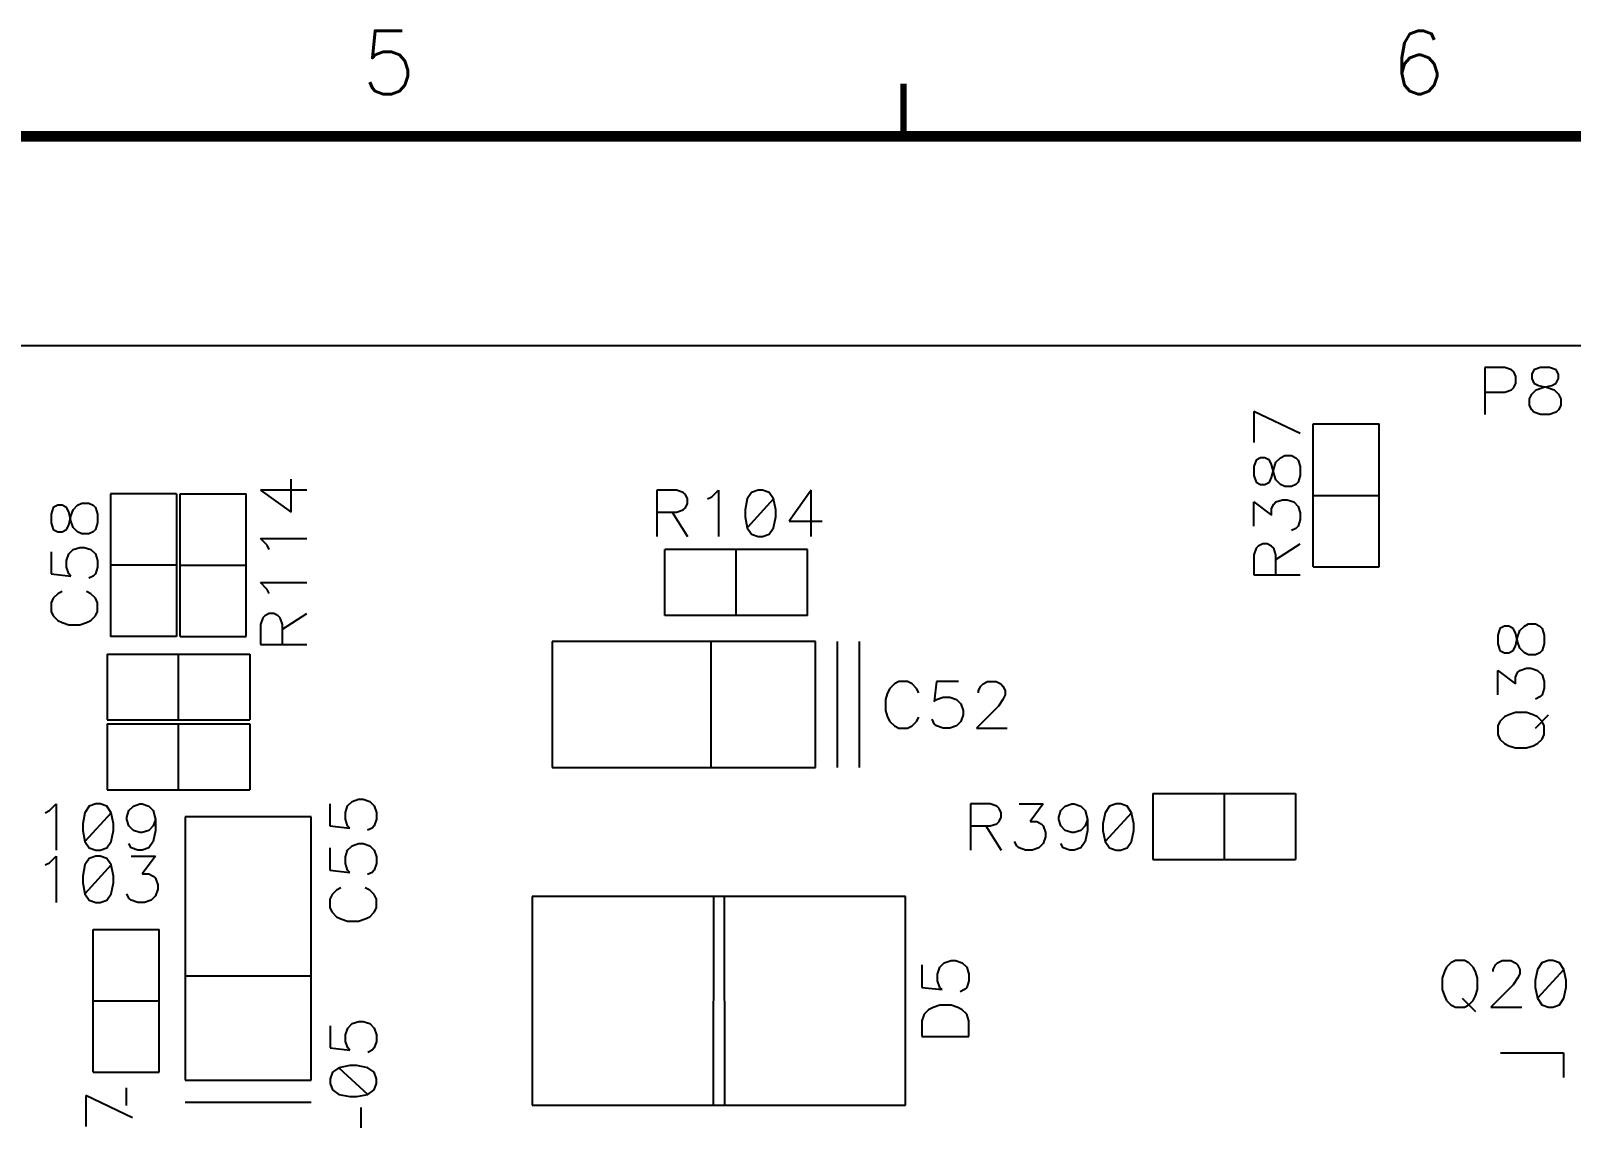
# Model space of a CAD drawing. Extents: x 295 to 953, y 10 to 290.
# Drawn here: x 694.4 to 767.4, y 238.5 to 290 of the extents above; entities that cross this region are included whole.
import ezdxf
from ezdxf.enums import TextEntityAlignment as Align

# ---------------------------------------------------------------- set-up
doc = ezdxf.new("R2010")
doc.units = 0
doc.header["$LTSCALE"] = 5
doc.header["$MEASUREMENT"] = 0
doc.layers.get('0').update_dxf_attribs({"linetype": 'CONTINUOUS', "lineweight": 25})
for name, color, linetype in [('DV-DPO-A6_BSK', 2, 'CONTINUOUS'), ('문자', 4, 'CONTINUOUS'), ('테두리', 3, 'CONTINUOUS')]:
    doc.layers.add(name, color=color, linetype=linetype)
doc.styles.get("Standard").update_dxf_attribs({"font": 'simplex.shx'})

# ---------------------------------------------------------------- blocks, each defined once
blk = doc.blocks.new('C')
at = {"layer": '테두리'}
for points, const_width in [([(258.75, 287.5), (258.75, 285)], 0.3), ([(15, 285), (15, 15), (405, 15), (405, 285), (15, 285)], 0.5)]:
    blk.add_lwpolyline(points, dxfattribs=dict(at, const_width=const_width))
at = {"layer": '문자'}
for s, p in [('5', (234.375, 288.5)), ('6', (283.125, 288.5))]:
    blk.add_text(s, height=3, dxfattribs=at).set_placement(p, align=Align.MIDDLE)

msp = doc.modelspace()

# ---------------------------------------------------------------- linework, layer by layer
at = {"layer": 'DV-DPO-A6_BSK', "color": 7}
for p, q in [((529.277, 275.097), (843.878, 275.097)), ((764.214, 274.053), (763.263, 274.053)), ((763.263, 274.053), (763.263, 271.834)), ((764.531, 273.948), (764.214, 274.053)), ((764.637, 273.842), (764.531, 273.948)), ((764.743, 273.631), (764.637, 273.842)), ((764.743, 273.314), (764.743, 273.631)), ((765.594, 273.948), (765.489, 273.736)), ((765.489, 273.736), (765.489, 273.525)), ((765.911, 274.053), (765.594, 273.948)), ((766.334, 274.053), (765.911, 274.053)), ((766.651, 273.948), (766.334, 274.053)), ((766.757, 273.736), (766.651, 273.948)), ((766.757, 273.525), (766.757, 273.736)), ((763.263, 272.891), (764.214, 272.891)), ((764.214, 272.891), (764.531, 272.997)), ((764.531, 272.997), (764.637, 273.102)), ((764.637, 273.102), (764.743, 273.314)), ((765.489, 273.525), (765.594, 273.314)), ((765.489, 272.785), (765.7, 272.997)), ((765.594, 273.314), (765.806, 273.208)), ((765.7, 272.997), (766.017, 273.102)), ((765.806, 273.208), (766.228, 273.102)), ((766.017, 273.102), (766.44, 273.208)), ((766.228, 273.102), (766.545, 272.997)), ((766.44, 273.208), (766.651, 273.314)), ((766.545, 272.997), (766.757, 272.785)), ((766.651, 273.314), (766.757, 273.525)), ((765.383, 272.574), (765.489, 272.785)), ((765.383, 272.257), (765.383, 272.574)), ((765.489, 272.046), (765.383, 272.257)), ((766.757, 272.785), (766.862, 272.574)), ((766.862, 272.257), (766.757, 272.046)), ((766.862, 272.574), (766.862, 272.257)), ((754.526, 270.923), (752.334, 271.966)), ((752.334, 271.966), (752.334, 270.507)), ((765.594, 271.94), (765.489, 272.046)), ((765.911, 271.834), (765.594, 271.94)), ((766.334, 271.834), (765.911, 271.834)), ((766.651, 271.94), (766.334, 271.834)), ((766.757, 272.046), (766.651, 271.94)), ((755.14, 264.616), (755.14, 271.379)), ((755.14, 271.379), (758.264, 271.379)), ((758.264, 264.616), (758.264, 271.379)), ((752.439, 269.668), (752.334, 269.358)), ((752.334, 269.358), (752.334, 268.942)), ((752.644, 269.774), (752.439, 269.668)), ((752.855, 269.774), (752.644, 269.774)), ((753.067, 269.668), (752.855, 269.774)), ((753.166, 269.463), (753.067, 269.668)), ((753.271, 269.041), (753.166, 269.463)), ((753.166, 268.836), (753.271, 269.252)), ((753.271, 269.252), (753.377, 269.569)), ((753.377, 269.569), (753.588, 269.774)), ((753.588, 269.774), (753.793, 269.879)), ((753.793, 269.879), (754.11, 269.879)), ((754.11, 269.879), (754.315, 269.774)), ((754.315, 269.774), (754.42, 269.668)), ((754.42, 269.668), (754.526, 269.358)), ((754.526, 269.358), (754.526, 268.942)), ((706.74, 267.205), (706.74, 268.77)), ((752.334, 268.942), (752.439, 268.625)), ((752.439, 268.625), (752.644, 268.519)), ((752.644, 268.519), (752.855, 268.519)), ((752.855, 268.519), (753.067, 268.625)), ((753.067, 268.625), (753.166, 268.836)), ((753.377, 268.73), (753.271, 269.041)), ((753.588, 268.519), (753.377, 268.73)), ((753.793, 268.42), (753.588, 268.519)), ((754.315, 268.519), (754.11, 268.42)), ((754.42, 268.625), (754.315, 268.519)), ((754.526, 268.942), (754.42, 268.625)), ((698.181, 268.077), (698.181, 261.314)), ((701.304, 268.077), (698.181, 268.077)), ((701.304, 268.077), (701.304, 261.314)), ((701.483, 261.314), (701.483, 268.077)), ((701.483, 268.077), (704.606, 268.077)), ((704.606, 261.314), (704.606, 268.077)), ((707.473, 268.248), (705.28, 268.248)), ((705.28, 268.248), (706.74, 267.205)), ((724.986, 268.242), (724.049, 268.242)), ((724.049, 268.242), (724.049, 266.049)), ((725.303, 268.136), (724.986, 268.242)), ((725.409, 268.03), (725.303, 268.136)), ((725.508, 267.826), (725.409, 268.03)), ((725.508, 267.614), (725.508, 267.826)), ((726.453, 267.826), (726.657, 267.931)), ((726.657, 267.931), (726.974, 268.242)), ((726.974, 268.242), (726.974, 266.049)), ((728.335, 267.826), (728.229, 267.304)), ((728.539, 268.136), (728.335, 267.826)), ((729.583, 267.826), (728.335, 266.465)), ((728.856, 268.242), (728.539, 268.136)), ((729.061, 268.242), (728.856, 268.242)), ((729.378, 268.136), (729.061, 268.242)), ((729.583, 267.826), (729.378, 268.136)), ((729.688, 267.304), (729.583, 267.826)), ((731.359, 268.242), (730.316, 266.782)), ((731.359, 266.049), (731.359, 268.242)), ((753.377, 267.687), (753.687, 267.793)), ((753.687, 267.793), (753.899, 267.793)), ((754.11, 268.42), (753.793, 268.42)), ((753.899, 267.793), (754.216, 267.687)), ((755.14, 267.997), (758.264, 267.997)), ((695.467, 267.423), (695.361, 267.112)), ((695.361, 267.112), (695.361, 266.69)), ((695.678, 267.528), (695.467, 267.423)), ((695.883, 267.528), (695.678, 267.528)), ((696.094, 267.423), (695.883, 267.528)), ((696.2, 267.218), (696.094, 267.423)), ((696.305, 266.795), (696.2, 267.218)), ((696.305, 267.007), (696.411, 267.317)), ((696.411, 267.317), (696.622, 267.528)), ((696.622, 267.528), (696.827, 267.634)), ((696.827, 267.634), (697.144, 267.634)), ((697.144, 267.634), (697.355, 267.528)), ((697.355, 267.528), (697.461, 267.423)), ((697.461, 267.423), (697.567, 267.112)), ((697.567, 267.112), (697.567, 266.69)), ((724.049, 267.198), (724.986, 267.198)), ((724.782, 267.198), (725.508, 266.049)), ((724.986, 267.198), (725.303, 267.304)), ((725.303, 267.304), (725.409, 267.403)), ((725.409, 267.403), (725.508, 267.614)), ((728.229, 267.304), (728.229, 266.987)), ((729.688, 266.987), (729.688, 267.304)), ((752.334, 266.538), (752.334, 267.687)), ((752.334, 267.687), (753.166, 267.06)), ((753.166, 267.37), (753.271, 267.581)), ((753.166, 267.06), (753.166, 267.37)), ((753.271, 267.581), (753.377, 267.687)), ((754.216, 267.687), (754.42, 267.476)), ((754.42, 267.476), (754.526, 267.165)), ((754.526, 267.165), (754.526, 266.848)), ((695.361, 266.69), (695.467, 266.373)), ((695.467, 266.373), (695.678, 266.274)), ((695.883, 266.274), (696.094, 266.373)), ((696.094, 266.373), (696.2, 266.584)), ((696.2, 266.584), (696.305, 267.007)), ((696.411, 266.478), (696.305, 266.795)), ((696.622, 266.274), (696.411, 266.478)), ((697.461, 266.373), (697.355, 266.274)), ((697.567, 266.69), (697.461, 266.373)), ((728.229, 266.987), (728.335, 266.465)), ((728.335, 266.465), (728.539, 266.155)), ((729.378, 266.155), (729.583, 266.465)), ((729.583, 266.465), (729.688, 266.987)), ((730.316, 266.782), (731.881, 266.782)), ((754.315, 266.432), (754.11, 266.327)), ((754.42, 266.538), (754.315, 266.432)), ((754.526, 266.848), (754.42, 266.538)), ((695.678, 266.274), (695.883, 266.274)), ((696.827, 266.168), (696.622, 266.274)), ((697.144, 266.168), (696.827, 266.168)), ((697.355, 266.274), (697.144, 266.168)), ((705.59, 265.64), (705.28, 265.95)), ((705.28, 265.95), (707.473, 265.95)), ((705.696, 265.428), (705.59, 265.64)), ((728.539, 266.155), (728.856, 266.049)), ((728.856, 266.049), (729.061, 266.049)), ((729.061, 266.049), (729.378, 266.155)), ((752.538, 265.593), (752.439, 265.494)), ((752.75, 265.699), (752.538, 265.593)), ((752.961, 265.699), (752.75, 265.699)), ((753.166, 265.593), (752.961, 265.699)), ((753.271, 265.494), (753.166, 265.593)), ((753.377, 264.966), (754.526, 265.699)), ((695.361, 265.329), (695.361, 264.279)), ((696.094, 264.907), (696.2, 265.224)), ((696.094, 264.59), (696.094, 264.907)), ((696.2, 265.224), (696.411, 265.428)), ((696.411, 265.428), (696.721, 265.534)), ((696.721, 265.534), (696.933, 265.534)), ((696.933, 265.534), (697.25, 265.428)), ((697.25, 265.428), (697.461, 265.224)), ((697.461, 265.224), (697.567, 264.907)), ((697.567, 264.907), (697.567, 264.59)), ((731.188, 265.435), (724.432, 265.435)), ((724.432, 262.311), (724.432, 265.435)), ((727.806, 262.311), (727.806, 265.435)), ((731.188, 262.311), (731.188, 265.435)), ((752.439, 265.494), (752.334, 265.177)), ((752.334, 265.177), (752.334, 264.24)), ((753.377, 265.177), (753.271, 265.494)), ((753.377, 264.24), (753.377, 265.177)), ((695.361, 264.279), (696.305, 264.174)), ((696.2, 264.279), (696.094, 264.59)), ((696.305, 264.174), (696.2, 264.279)), ((697.355, 264.174), (697.144, 264.068)), ((697.461, 264.279), (697.355, 264.174)), ((697.567, 264.59), (697.461, 264.279)), ((701.304, 264.695), (698.181, 264.695)), ((701.483, 264.695), (704.606, 264.695)), ((752.334, 264.24), (754.526, 264.24)), ((755.14, 264.616), (758.264, 264.616)), ((695.883, 263.441), (695.678, 263.335)), ((697.25, 263.335), (697.038, 263.441)), ((705.59, 263.546), (705.28, 263.863)), ((705.28, 263.863), (707.473, 263.863)), ((705.696, 263.342), (705.59, 263.546)), ((695.467, 263.124), (695.361, 262.912)), ((695.361, 262.912), (695.361, 262.496)), ((695.678, 263.335), (695.467, 263.124)), ((697.461, 263.124), (697.25, 263.335)), ((697.567, 262.912), (697.461, 263.124)), ((697.567, 262.496), (697.567, 262.912)), ((695.361, 262.496), (695.467, 262.285)), ((695.467, 262.285), (695.678, 262.074)), ((695.678, 262.074), (695.883, 261.968)), ((695.883, 261.968), (696.2, 261.862)), ((696.721, 261.862), (697.038, 261.968)), ((697.038, 261.968), (697.25, 262.074)), ((697.25, 262.074), (697.461, 262.285)), ((697.461, 262.285), (697.567, 262.496)), ((705.386, 262.192), (705.28, 261.875)), ((705.485, 262.291), (705.386, 262.192)), ((705.696, 262.397), (705.485, 262.291)), ((705.907, 262.397), (705.696, 262.397)), ((706.112, 262.291), (705.907, 262.397)), ((706.218, 262.192), (706.112, 262.291)), ((706.324, 261.875), (706.218, 262.192)), ((706.324, 261.664), (707.473, 262.397)), ((731.188, 262.311), (724.432, 262.311)), ((765.139, 261.803), (765.343, 261.908)), ((765.343, 261.908), (765.66, 261.908)), ((765.66, 261.908), (765.872, 261.803)), ((696.2, 261.862), (696.721, 261.862)), ((701.304, 261.314), (698.181, 261.314)), ((701.483, 261.314), (704.606, 261.314)), ((705.28, 261.875), (705.28, 260.938)), ((706.324, 260.938), (706.324, 261.875)), ((763.983, 261.697), (763.877, 261.38)), ((763.877, 261.38), (763.877, 260.964)), ((764.194, 261.803), (763.983, 261.697)), ((764.399, 261.803), (764.194, 261.803)), ((764.61, 261.697), (764.399, 261.803)), ((764.716, 261.486), (764.61, 261.697)), ((764.822, 261.07), (764.716, 261.486)), ((764.716, 260.858), (764.822, 261.281)), ((764.822, 261.281), (764.927, 261.591)), ((764.927, 261.591), (765.139, 261.803)), ((765.872, 261.803), (765.977, 261.697)), ((765.977, 261.697), (766.083, 261.38)), ((766.083, 261.38), (766.083, 260.964)), ((698.016, 260.482), (704.772, 260.482)), ((698.016, 260.482), (698.016, 257.358)), ((701.39, 260.482), (701.39, 257.358)), ((704.772, 260.482), (704.772, 257.358)), ((705.28, 260.938), (707.473, 260.938)), ((719.096, 261.083), (719.096, 255.106)), ((723.771, 261.083), (719.096, 261.083)), ((724.551, 261.083), (723.771, 261.083)), ((725.984, 261.083), (724.551, 261.083)), ((727.153, 261.083), (725.984, 261.083)), ((726.631, 255.106), (726.631, 261.083)), ((731.571, 261.083), (727.153, 261.083)), ((731.571, 255.106), (731.571, 261.083)), ((732.614, 255.106), (732.614, 261.083)), ((733.651, 255.106), (733.651, 261.083)), ((763.877, 260.964), (763.983, 260.647)), ((763.983, 260.647), (764.194, 260.541)), ((764.194, 260.541), (764.399, 260.541)), ((764.399, 260.541), (764.61, 260.647)), ((764.61, 260.647), (764.716, 260.858)), ((764.927, 260.753), (764.822, 261.07)), ((765.139, 260.541), (764.927, 260.753)), ((765.343, 260.442), (765.139, 260.541)), ((765.872, 260.541), (765.66, 260.442)), ((765.977, 260.647), (765.872, 260.541)), ((766.083, 260.964), (765.977, 260.647)), ((764.927, 259.703), (765.244, 259.808)), ((765.244, 259.808), (765.449, 259.808)), ((765.66, 260.442), (765.343, 260.442)), ((765.449, 259.808), (765.766, 259.703)), ((735.302, 259.069), (735.091, 258.857)), ((735.513, 259.174), (735.302, 259.069)), ((735.929, 259.174), (735.513, 259.174)), ((736.141, 259.069), (735.929, 259.174)), ((736.352, 258.857), (736.141, 259.069)), ((737.296, 259.174), (737.191, 258.23)), ((738.346, 259.174), (737.296, 259.174)), ((739.396, 258.963), (739.502, 259.069)), ((739.502, 259.069), (739.707, 259.174)), ((739.707, 259.174), (740.129, 259.174)), ((740.129, 259.174), (740.341, 259.069)), ((740.341, 259.069), (740.446, 258.963)), ((763.877, 258.554), (763.877, 259.703)), ((763.877, 259.703), (764.716, 259.075)), ((764.716, 259.392), (764.822, 259.604)), ((764.716, 259.075), (764.716, 259.392)), ((764.822, 259.604), (764.927, 259.703)), ((765.766, 259.703), (765.977, 259.498)), ((765.977, 259.498), (766.083, 259.181)), ((766.083, 259.181), (766.083, 258.864)), ((734.985, 258.646), (734.886, 258.336)), ((734.886, 258.336), (734.886, 257.807)), ((735.091, 258.857), (734.985, 258.646)), ((736.458, 258.646), (736.352, 258.857)), ((737.191, 258.23), (737.296, 258.336)), ((737.296, 258.336), (737.613, 258.441)), ((737.613, 258.441), (737.924, 258.441)), ((737.924, 258.441), (738.241, 258.336)), ((738.241, 258.336), (738.452, 258.124)), ((739.291, 258.752), (739.396, 258.963)), ((739.291, 258.646), (739.291, 258.752)), ((740.446, 258.336), (740.235, 258.019)), ((740.446, 258.963), (740.545, 258.752)), ((740.545, 258.547), (740.446, 258.336)), ((740.545, 258.752), (740.545, 258.547)), ((765.872, 258.448), (765.66, 258.342)), ((765.977, 258.554), (765.872, 258.448)), ((766.083, 258.864), (765.977, 258.554)), ((734.886, 257.807), (734.985, 257.497)), ((738.452, 258.124), (738.558, 257.807)), ((738.558, 257.603), (738.452, 257.286)), ((738.558, 257.807), (738.558, 257.603)), ((740.235, 258.019), (739.185, 256.969)), ((764.399, 257.609), (764.194, 257.504)), ((764.716, 257.715), (764.399, 257.609)), ((765.244, 257.715), (764.716, 257.715)), ((765.555, 257.609), (765.244, 257.715)), ((765.766, 257.504), (765.555, 257.609)), ((765.66, 256.975), (766.288, 257.609)), ((698.016, 257.358), (704.772, 257.358)), ((698.016, 257.18), (704.772, 257.18)), ((698.016, 257.18), (698.016, 254.056)), ((701.39, 257.18), (701.39, 254.056)), ((704.772, 257.18), (704.772, 254.056)), ((734.985, 257.497), (735.091, 257.286)), ((735.091, 257.286), (735.302, 257.074)), ((735.302, 257.074), (735.513, 256.969)), ((735.513, 256.969), (735.929, 256.969)), ((735.929, 256.969), (736.141, 257.074)), ((736.141, 257.074), (736.352, 257.286)), ((736.352, 257.286), (736.458, 257.497)), ((737.191, 257.18), (737.085, 257.391)), ((737.296, 257.074), (737.191, 257.18)), ((737.613, 256.969), (737.296, 257.074)), ((737.924, 256.969), (737.613, 256.969)), ((738.241, 257.074), (737.924, 256.969)), ((738.452, 257.286), (738.241, 257.074)), ((739.185, 256.969), (740.651, 256.969)), ((763.983, 257.292), (763.877, 257.081)), ((763.877, 257.081), (763.877, 256.665)), ((764.194, 257.504), (763.983, 257.292)), ((765.977, 257.292), (765.766, 257.504)), ((766.083, 257.081), (765.977, 257.292)), ((766.083, 256.665), (766.083, 257.081)), ((763.877, 256.665), (763.983, 256.454)), ((763.983, 256.454), (764.194, 256.242)), ((764.194, 256.242), (764.399, 256.137)), ((764.399, 256.137), (764.716, 256.037)), ((765.244, 256.037), (765.555, 256.137)), ((765.555, 256.137), (765.766, 256.242)), ((765.766, 256.242), (765.977, 256.454)), ((765.977, 256.454), (766.083, 256.665)), ((764.716, 256.037), (765.244, 256.037)), ((719.096, 255.106), (723.771, 255.106)), ((723.771, 255.106), (724.551, 255.106)), ((724.551, 255.106), (725.984, 255.106)), ((725.984, 255.106), (727.153, 255.106)), ((727.153, 255.106), (731.571, 255.106)), ((698.016, 254.056), (704.772, 254.056)), ((695.288, 253.072), (695.605, 253.383)), ((695.605, 253.383), (695.605, 251.19)), ((697.17, 253.277), (696.966, 252.967)), ((697.487, 253.383), (697.17, 253.277)), ((697.692, 253.383), (697.487, 253.383)), ((698.009, 253.277), (697.692, 253.383)), ((698.214, 252.967), (698.009, 253.277)), ((699.053, 253.072), (699.264, 253.277)), ((699.264, 253.277), (699.574, 253.383)), ((699.574, 253.383), (699.68, 253.383)), ((699.68, 253.383), (699.99, 253.277)), ((699.99, 253.277), (700.202, 253.072)), ((708.569, 253.389), (708.569, 252.339)), ((709.302, 252.973), (709.408, 253.284)), ((709.408, 253.284), (709.619, 253.495)), ((709.619, 253.495), (709.929, 253.601)), ((709.929, 253.601), (710.141, 253.601)), ((710.141, 253.601), (710.458, 253.495)), ((710.458, 253.495), (710.669, 253.284)), ((710.669, 253.284), (710.775, 252.973)), ((739.845, 253.383), (738.908, 253.383)), ((738.908, 253.383), (738.908, 251.19)), ((740.162, 253.277), (739.845, 253.383)), ((740.268, 253.171), (740.162, 253.277)), ((740.367, 252.967), (740.268, 253.171)), ((741.206, 253.383), (742.355, 253.383)), ((742.355, 253.383), (741.728, 252.544)), ((743.194, 253.072), (743.398, 253.277)), ((743.398, 253.277), (743.715, 253.383)), ((743.715, 253.383), (743.821, 253.383)), ((743.821, 253.383), (744.131, 253.277)), ((744.131, 253.277), (744.343, 253.072)), ((745.492, 253.277), (745.281, 252.967)), ((745.802, 253.383), (745.492, 253.277)), ((746.014, 253.383), (745.802, 253.383)), ((746.324, 253.277), (746.014, 253.383)), ((746.535, 252.967), (746.324, 253.277)), ((747.546, 253.878), (754.302, 253.878)), ((747.546, 253.878), (747.546, 250.754)), ((750.92, 253.878), (750.92, 250.754)), ((754.302, 253.878), (754.302, 250.754)), ((695.084, 252.967), (695.288, 253.072)), ((696.966, 252.967), (696.86, 252.445)), ((696.86, 252.445), (696.86, 252.128)), ((698.214, 252.967), (696.966, 251.606)), ((698.319, 252.445), (698.214, 252.967)), ((698.319, 252.128), (698.319, 252.445)), ((698.947, 252.755), (699.053, 253.072)), ((698.947, 252.65), (698.947, 252.755)), ((699.053, 252.339), (698.947, 252.65)), ((700.202, 253.072), (700.307, 252.65)), ((700.307, 252.65), (700.202, 252.339)), ((700.307, 252.65), (700.307, 252.128)), ((707.684, 252.775), (701.707, 252.775)), ((701.707, 252.775), (701.707, 248.093)), ((707.684, 248.093), (707.684, 252.775)), ((709.302, 252.656), (709.302, 252.973)), ((709.408, 252.339), (709.302, 252.656)), ((710.775, 252.656), (710.669, 252.339)), ((710.775, 252.973), (710.775, 252.656)), ((739.845, 252.339), (740.162, 252.445)), ((740.162, 252.445), (740.268, 252.544)), ((740.268, 252.544), (740.367, 252.755)), ((740.367, 252.755), (740.367, 252.967)), ((741.728, 252.544), (742.045, 252.544)), ((742.045, 252.544), (742.249, 252.445)), ((742.249, 252.445), (742.355, 252.339)), ((743.088, 252.755), (743.194, 253.072)), ((743.088, 252.65), (743.088, 252.755)), ((743.194, 252.339), (743.088, 252.65)), ((744.343, 253.072), (744.442, 252.65)), ((744.442, 252.65), (744.343, 252.339)), ((744.442, 252.65), (744.442, 252.128)), ((745.281, 252.967), (745.175, 252.445)), ((745.175, 252.445), (745.175, 252.128)), ((746.535, 252.967), (745.281, 251.606)), ((746.641, 252.445), (746.535, 252.967)), ((746.641, 252.128), (746.641, 252.445)), ((696.86, 252.128), (696.966, 251.606)), ((698.214, 251.606), (698.319, 252.128)), ((699.264, 252.128), (699.053, 252.339)), ((699.574, 252.022), (699.264, 252.128)), ((699.68, 252.022), (699.574, 252.022)), ((699.99, 252.128), (699.68, 252.022)), ((700.202, 252.339), (699.99, 252.128)), ((700.307, 252.128), (700.202, 251.606)), ((708.569, 252.339), (709.513, 252.24)), ((709.513, 252.24), (709.408, 252.339)), ((710.563, 252.24), (710.352, 252.135)), ((710.669, 252.339), (710.563, 252.24)), ((738.908, 252.339), (739.845, 252.339)), ((739.641, 252.339), (740.367, 251.19)), ((742.355, 252.339), (742.461, 252.022)), ((742.461, 251.818), (742.355, 251.501)), ((742.461, 252.022), (742.461, 251.818)), ((743.398, 252.128), (743.194, 252.339)), ((743.715, 252.022), (743.398, 252.128)), ((743.821, 252.022), (743.715, 252.022)), ((744.131, 252.128), (743.821, 252.022)), ((744.343, 252.339), (744.131, 252.128)), ((744.442, 252.128), (744.343, 251.606)), ((745.175, 252.128), (745.281, 251.606)), ((746.535, 251.606), (746.641, 252.128)), ((696.966, 251.606), (697.17, 251.296)), ((697.17, 251.296), (697.487, 251.19)), ((697.487, 251.19), (697.692, 251.19)), ((697.692, 251.19), (698.009, 251.296)), ((698.009, 251.296), (698.214, 251.606)), ((699.158, 251.296), (699.053, 251.501)), ((699.469, 251.19), (699.158, 251.296)), ((699.68, 251.19), (699.469, 251.19)), ((699.99, 251.296), (699.68, 251.19)), ((700.202, 251.606), (699.99, 251.296)), ((708.569, 251.296), (708.569, 250.246)), ((709.302, 250.873), (709.408, 251.19)), ((709.408, 251.19), (709.619, 251.395)), ((709.619, 251.395), (709.929, 251.501)), ((709.929, 251.501), (710.141, 251.501)), ((710.141, 251.501), (710.458, 251.395)), ((710.458, 251.395), (710.669, 251.19)), ((710.669, 251.19), (710.775, 250.873)), ((741.1, 251.395), (740.995, 251.606)), ((741.206, 251.296), (741.1, 251.395)), ((741.516, 251.19), (741.206, 251.296)), ((741.833, 251.19), (741.516, 251.19)), ((742.144, 251.296), (741.833, 251.19)), ((742.355, 251.501), (742.144, 251.296)), ((743.293, 251.296), (743.194, 251.501)), ((743.61, 251.19), (743.293, 251.296)), ((743.821, 251.19), (743.61, 251.19)), ((744.131, 251.296), (743.821, 251.19)), ((744.343, 251.606), (744.131, 251.296)), ((745.281, 251.606), (745.492, 251.296)), ((745.492, 251.296), (745.802, 251.19)), ((745.802, 251.19), (746.014, 251.19)), ((746.014, 251.19), (746.324, 251.296)), ((746.324, 251.296), (746.535, 251.606)), ((695.084, 250.49), (695.288, 250.596)), ((695.288, 250.596), (695.605, 250.906)), ((695.605, 250.906), (695.605, 248.714)), ((696.966, 250.49), (696.86, 249.968)), ((697.17, 250.801), (696.966, 250.49)), ((698.214, 250.49), (696.966, 249.13)), ((697.487, 250.906), (697.17, 250.801)), ((697.692, 250.906), (697.487, 250.906)), ((698.009, 250.801), (697.692, 250.906)), ((698.214, 250.49), (698.009, 250.801)), ((698.319, 249.968), (698.214, 250.49)), ((699.158, 250.906), (700.307, 250.906)), ((700.307, 250.906), (699.68, 250.067)), ((708.569, 250.246), (709.513, 250.14)), ((709.302, 250.556), (709.302, 250.873)), ((709.408, 250.246), (709.302, 250.556)), ((709.513, 250.14), (709.408, 250.246)), ((710.669, 250.246), (710.563, 250.14)), ((710.775, 250.556), (710.669, 250.246)), ((710.775, 250.873), (710.775, 250.556)), ((747.546, 250.754), (754.302, 250.754)), ((696.86, 249.968), (696.86, 249.651)), ((696.86, 249.651), (696.966, 249.13)), ((698.214, 249.13), (698.319, 249.651)), ((698.319, 249.651), (698.319, 249.968)), ((699.68, 250.067), (699.99, 250.067)), ((699.99, 250.067), (700.202, 249.968)), ((700.202, 249.968), (700.307, 249.863)), ((700.307, 249.863), (700.413, 249.546)), ((700.413, 249.546), (700.413, 249.341)), ((710.563, 250.14), (710.352, 250.034)), ((696.966, 249.13), (697.17, 248.819)), ((697.17, 248.819), (697.487, 248.714)), ((697.692, 248.714), (698.009, 248.819)), ((698.009, 248.819), (698.214, 249.13)), ((699.053, 248.918), (698.947, 249.13)), ((699.158, 248.819), (699.053, 248.918)), ((699.469, 248.714), (699.158, 248.819)), ((700.096, 248.819), (699.786, 248.714)), ((700.307, 249.024), (700.096, 248.819)), ((700.413, 249.341), (700.307, 249.024)), ((708.675, 249.09), (708.569, 248.879)), ((708.569, 248.879), (708.569, 248.463)), ((708.886, 249.301), (708.675, 249.09)), ((709.091, 249.407), (708.886, 249.301)), ((710.458, 249.301), (710.246, 249.407)), ((710.669, 249.09), (710.458, 249.301)), ((710.775, 248.879), (710.669, 249.09)), ((710.775, 248.463), (710.775, 248.879)), ((735.824, 248.998), (718.145, 248.998)), ((718.145, 248.998), (718.145, 239.118)), ((726.736, 248.998), (726.723, 239.118)), ((727.245, 248.998), (727.252, 239.118)), ((735.824, 239.118), (735.824, 248.998)), ((697.487, 248.714), (697.692, 248.714)), ((699.786, 248.714), (699.469, 248.714)), ((701.707, 248.093), (701.707, 247.314)), ((707.684, 247.314), (707.684, 248.093)), ((708.569, 248.463), (708.675, 248.251)), ((708.675, 248.251), (708.886, 248.04)), ((710.458, 248.04), (710.669, 248.251)), ((710.669, 248.251), (710.775, 248.463)), ((697.355, 240.677), (697.355, 247.439)), ((697.355, 247.439), (700.479, 247.439)), ((700.479, 240.677), (700.479, 247.439)), ((708.886, 248.04), (709.091, 247.934)), ((709.091, 247.934), (709.408, 247.829)), ((709.408, 247.829), (709.929, 247.829)), ((709.929, 247.829), (710.246, 247.934)), ((710.246, 247.934), (710.458, 248.04)), ((701.707, 247.314), (701.707, 245.887)), ((707.684, 245.887), (707.684, 247.314)), ((701.707, 245.887), (701.707, 244.718)), ((707.684, 244.718), (707.684, 245.887)), ((737.455, 245.649), (737.666, 245.861)), ((737.666, 245.861), (737.99, 245.966)), ((737.99, 245.966), (738.201, 245.966)), ((738.201, 245.966), (738.518, 245.861)), ((738.518, 245.861), (738.729, 245.649)), ((761.665, 245.861), (761.46, 245.649)), ((761.876, 245.966), (761.665, 245.861)), ((762.299, 245.966), (761.876, 245.966)), ((762.504, 245.861), (762.299, 245.966)), ((762.715, 245.649), (762.504, 245.861)), ((763.765, 245.755), (763.871, 245.861)), ((763.871, 245.861), (764.082, 245.966)), ((764.082, 245.966), (764.498, 245.966)), ((764.498, 245.966), (764.709, 245.861)), ((764.709, 245.861), (764.815, 245.755)), ((765.964, 245.861), (765.76, 245.544)), ((766.281, 245.966), (765.964, 245.861)), ((766.493, 245.966), (766.281, 245.966)), ((766.803, 245.861), (766.493, 245.966)), ((767.014, 245.544), (766.803, 245.861)), ((701.707, 245.233), (707.684, 245.233)), ((736.609, 245.755), (736.609, 244.692)), ((737.349, 245.326), (737.455, 245.649)), ((737.349, 245.009), (737.349, 245.326)), ((738.729, 245.649), (738.835, 245.326)), ((738.835, 245.326), (738.835, 245.009)), ((761.355, 245.438), (761.249, 245.128)), ((761.249, 245.128), (761.249, 244.599)), ((761.46, 245.649), (761.355, 245.438)), ((762.821, 245.438), (762.715, 245.649)), ((762.926, 245.128), (762.821, 245.438)), ((762.926, 244.599), (762.926, 245.128)), ((763.659, 245.544), (763.765, 245.755)), ((763.659, 245.438), (763.659, 245.544)), ((764.815, 245.128), (764.604, 244.811)), ((764.815, 245.755), (764.921, 245.544)), ((764.921, 245.332), (764.815, 245.128)), ((764.921, 245.544), (764.921, 245.332)), ((765.76, 245.544), (765.654, 245.022)), ((767.014, 245.544), (765.76, 244.183)), ((767.12, 245.022), (767.014, 245.544)), ((701.707, 244.718), (701.707, 240.294)), ((707.684, 240.294), (707.684, 244.718)), ((736.609, 244.692), (737.56, 244.586)), ((737.455, 244.692), (737.349, 245.009)), ((737.56, 244.586), (737.455, 244.692)), ((738.624, 244.586), (738.412, 244.48)), ((738.729, 244.692), (738.624, 244.586)), ((738.835, 245.009), (738.729, 244.692)), ((761.249, 244.599), (761.355, 244.289)), ((762.821, 244.289), (762.926, 244.599)), ((764.604, 244.811), (763.554, 243.761)), ((765.654, 245.022), (765.654, 244.705)), ((765.654, 244.705), (765.76, 244.183)), ((767.014, 244.183), (767.12, 244.705)), ((767.12, 244.705), (767.12, 245.022)), ((697.355, 244.058), (700.479, 244.058)), ((737.138, 243.741), (736.926, 243.635)), ((737.455, 243.846), (737.138, 243.741)), ((737.99, 243.846), (737.455, 243.846)), ((738.307, 243.741), (737.99, 243.846)), ((738.518, 243.635), (738.307, 243.741)), ((761.355, 244.289), (761.46, 244.078)), ((761.46, 244.078), (761.665, 243.866)), ((761.665, 243.866), (761.876, 243.761)), ((761.876, 243.761), (762.299, 243.761)), ((762.193, 244.183), (762.821, 243.549)), ((762.299, 243.761), (762.504, 243.866)), ((762.504, 243.866), (762.715, 244.078)), ((762.715, 244.078), (762.821, 244.289)), ((763.554, 243.761), (765.02, 243.761)), ((765.76, 244.183), (765.964, 243.866)), ((765.964, 243.866), (766.281, 243.761)), ((766.281, 243.761), (766.493, 243.761)), ((766.493, 243.761), (766.803, 243.866)), ((766.803, 243.866), (767.014, 244.183)), ((709.414, 242.763), (709.626, 242.975)), ((709.626, 242.975), (709.936, 243.074)), ((709.936, 243.074), (710.147, 243.074)), ((710.147, 243.074), (710.464, 242.975)), ((710.464, 242.975), (710.669, 242.763)), ((736.715, 243.424), (736.609, 243.107)), ((736.609, 243.107), (736.609, 242.367)), ((736.926, 243.635), (736.715, 243.424)), ((738.729, 243.424), (738.518, 243.635)), ((738.835, 243.107), (738.729, 243.424)), ((738.835, 242.367), (738.835, 243.107)), ((708.582, 242.869), (708.582, 241.826)), ((709.315, 242.453), (709.414, 242.763)), ((709.315, 242.136), (709.315, 242.453)), ((710.669, 242.763), (710.775, 242.453)), ((710.775, 242.453), (710.775, 242.136)), ((736.609, 242.367), (738.835, 242.367)), ((708.582, 241.826), (709.52, 241.72)), ((709.414, 241.826), (709.315, 242.136)), ((709.52, 241.72), (709.414, 241.826)), ((710.563, 241.72), (710.359, 241.614)), ((710.669, 241.826), (710.563, 241.72)), ((710.775, 242.136), (710.669, 241.826)), ((764.003, 241.595), (766.994, 241.595)), ((766.994, 241.595), (766.994, 240.426)), ((708.998, 240.881), (708.688, 240.677)), ((709.52, 240.987), (708.998, 240.881)), ((708.998, 240.881), (710.359, 239.627)), ((709.837, 240.987), (709.52, 240.987)), ((710.359, 240.881), (709.837, 240.987)), ((710.669, 240.677), (710.359, 240.881)), ((697.355, 240.677), (700.479, 240.677)), ((701.707, 240.294), (707.684, 240.294)), ((708.688, 240.677), (708.582, 240.36)), ((708.582, 240.36), (708.582, 240.148)), ((708.582, 240.148), (708.688, 239.838)), ((710.775, 240.36), (710.669, 240.677)), ((710.669, 239.838), (710.775, 240.148)), ((710.775, 240.148), (710.775, 240.36)), ((699.218, 238.517), (697.012, 239.567)), ((697.012, 239.567), (697.012, 238.101)), ((698.914, 239.93), (698.914, 239.105)), ((708.688, 239.838), (708.998, 239.627)), ((708.998, 239.627), (709.52, 239.527)), ((709.52, 239.527), (709.837, 239.527)), ((709.837, 239.527), (710.359, 239.627)), ((710.359, 239.627), (710.669, 239.838)), ((701.707, 239.257), (707.684, 239.257)), ((710.042, 237.434), (710.042, 238.999)), ((718.145, 239.118), (735.824, 239.118))]:
    msp.add_line(p, q, dxfattribs=at)

# ---------------------------------------------------------------- block references
msp.add_blockref('C', (476.978, 0))

doc.saveas('drawing.dxf')
